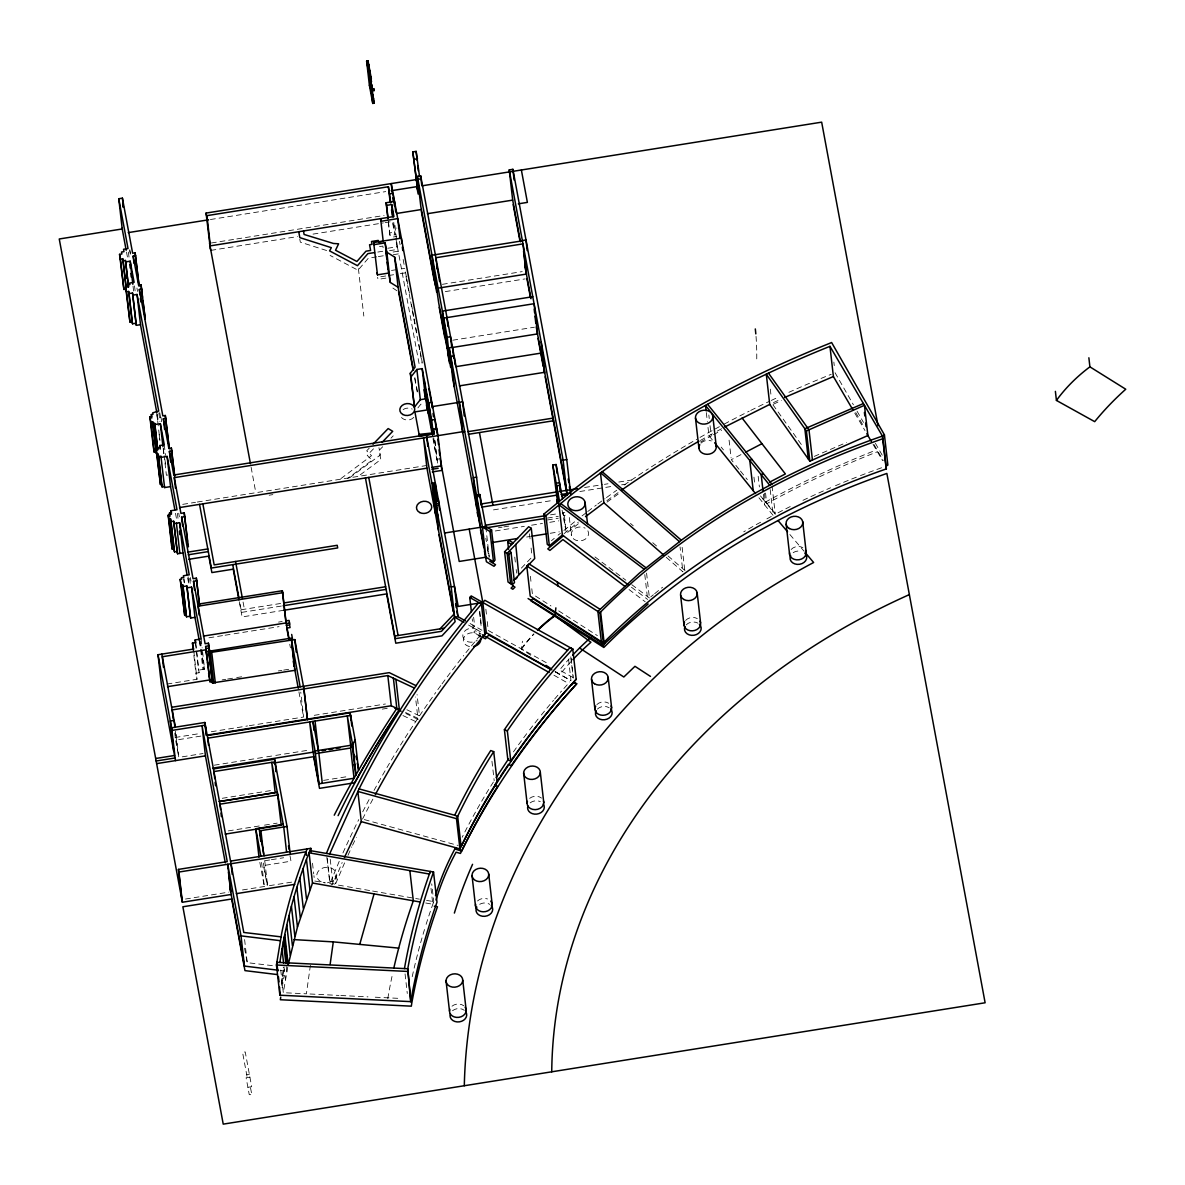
<?xml version="1.0" encoding="UTF-8"?>
<svg xmlns="http://www.w3.org/2000/svg" width="1185" height="1185" viewBox="0 0 1185 1185"><rect width="100%" height="100%" fill="white"/><g stroke="black" fill="none" stroke-linecap="round" stroke-linejoin="round"><path stroke-width="0.75" stroke-dasharray="5 3.75" d="M530.732 655.216L521.548 649.113L522.392 641.203M310.396 965.286L306.397 993.815L285.081 992.778M281.393 985.298L283.319 967.345M287.762 967.108L283.319 992.689L280.475 967.804M281.615 983.017L284.459 967.064M282.134 987.549L284.193 975.418L280.623 974.988M387.791 998.57L389.287 990.127A865.006 689.003 -6.5 0 1 392.679 973.285M425.726 903L432.821 904.244L433.754 901.637L431.725 883.877M339.221 861.347L330.022 883.299L326.779 854.859M331.741 884.928L335.622 875.7L336.17 876.5A9.776 7.791 -6.5 0 1 334.555 884.262M326.867 856.992L329.904 883.654L333.059 884.203L342.169 862.502M335.74 883.58L344.953 862.013M347.99 855.303L351.782 846.919M352.537 845.246L356.404 837.306M493.375 782.026L490.116 787.166A837.469 667.066 -6.5 0 0 462.18 837.247M417.89 407.907L420.823 404.218L424.363 403.655M465.957 652.639L481.925 633.101M563.882 688.5L569.807 681.938M521.37 568.119L532.109 556.935M369.216 448.197L366.683 450.818L371.542 455.692L339.962 479.303M373.512 448.804L367.202 455.336L372.06 460.224L347.649 478.473M382.696 446.745L379.126 450.448L380.815 459.528L357.485 476.874M390.976 438.183L393.227 435.843M551.455 540.745L554.254 538.346M650.728 596.899L653.365 594.751M654.683 593.685L662.563 587.242M558.076 535.176L560.49 533.22M563.912 530.45L577.806 519.208M564.075 533.65L578.354 522.096M578.324 523.74L566.4 533.383L562.09 510.157M668.059 555.958L684.767 570.415L685.715 569.704M349.679 477.762L380.311 454.996L378.948 447.723M606.883 500.662L618.763 492.175M700.379 440.435L715.651 431.992M717.192 431.147L724.835 426.926M760.607 522.244L755.911 524.777A689.877 549.514 -6.5 0 0 743.75 531.784M766.888 518.852L771.583 516.319M740.981 454.625L731.293 459.676L734.744 463.942M773.494 402.604L781.404 398.901M814.273 456.388L846.49 442.509M327.445 882.81L332.185 881.196A9.776 7.791 -6.5 0 0 335.651 871.967L334.466 870.22A9.776 7.791 -6.5 0 0 319.002 870.427A9.776 7.791 -6.5 0 0 322.468 882.351L324.912 882.84M210.397 219.521L385.732 191.6M211.345 242.984L234.985 239.222M236.807 238.94L384.088 215.477M210.886 250.376L297.45 236.6M313.018 234.112L383.348 222.913M385.155 222.632L392.368 221.477L393.687 228.572L396.99 228.053M393.731 222.336L395.153 234.763L390.028 235.578L389.539 232.956L394.664 232.141M393.435 236.956L396.812 236.407M379.496 246.613L382.814 246.08L383.185 248.05M387.747 248.257L397.375 246.732L394.546 221.847M377.822 252.049L384.458 250.998M389.539 250.672L397.864 249.354M393.079 252.02L397.893 251.25L395.983 241.014M376.682 256.849L368.387 258.167L358.003 270.224L330.097 255.427M378.341 256.582L383.318 255.782M393.376 254.686L401.685 253.353M391.509 270.447L398.16 269.395M401.478 268.862L404.796 268.328M380.77 276.772L387.11 275.764M388.695 275.512L393.672 274.713M400.323 273.661L405.314 272.861L407.329 283.719M385.91 278.119L378 279.379L377.6 277.275M442.39 284.326L522.215 271.617M445.279 291.614L525.118 278.905M452.759 340.214L534.405 327.208M167.722 475.037L166.389 475.244L164.167 455.692M440.139 458.758L436.821 459.276L434.391 437.961M182.727 504.351L195.51 502.322M197.347 502.025L427.963 465.29M269.173 495.197L272.831 494.619M584.605 487.494L602.602 484.635M604.409 484.339L608.009 483.776M618.807 482.043L631.412 480.043M579.85 491.508L612.541 486.294M621.621 484.843L625.25 484.265M493.478 509.876L553.143 500.366M550.536 514.853L557.794 513.697M564.771 512.587L562.919 512.883L565.882 528.851L564.06 512.868M547.396 518.067L558.283 516.334M565.26 515.223L563.408 515.519L562.993 511.964M498.455 527.769L502.084 527.192M503.892 526.895L511.15 525.74M547.426 519.963L558.313 518.23M495.315 530.969L524.333 526.347M531.591 525.192L542.478 523.459M549.736 522.304L558.802 520.867M526.644 537.027L530.273 536.45M550.225 533.28L559.29 531.828M241.103 609.771L280.623 603.476M281.334 606.068L241.592 612.393L239.429 600.736M283.659 610.305L242.11 616.926L239.266 601.669M278.564 622.095L282.163 621.518M208.93 637.797L223.328 635.515M225.12 635.219L232.319 634.079M234.112 633.782L279.082 626.628M167.011 684.041L197.006 679.272L195.895 673.258L199.11 672.739L198.621 670.117L204.575 669.169L202.354 649.617M222.217 679.879L225.831 679.301M227.638 679.02L234.882 677.864M236.689 677.583L242.11 676.709M278.282 670.947L281.897 670.369M283.719 670.088L290.947 668.933M175.113 737.5L200.443 733.456M211.3 731.723L247.502 725.961M249.309 725.679L303.597 717.029L300.768 692.158M314.262 715.325L385.406 703.994M200.872 736.092L175.602 740.121L178.802 757.378L175.972 732.508M382.266 709.119L389.569 707.949M182.268 756.83L203.065 753.527M214.307 765.184L264.936 757.126M266.743 756.83L273.987 755.689M275.794 755.393L310.159 749.927M323.594 780.382L348.583 776.412M222.276 798.29L272.609 790.276M228.349 830.892L262.67 825.427M264.477 825.145L271.706 823.99M273.513 823.708L277.127 823.131M269.602 859.984L262.996 861.036L267.617 885.965L241.118 890.172M271.365 859.703L278.386 858.592M280.149 858.31L283.659 857.747M185.482 899.045L228.868 892.127M269.41 885.669L292.68 881.966M246.702 1074.662L249.368 1074.232M249.902 1077.15L246.124 1077.743L249.25 1094.644C253.264 1095.251 248.894 1092.674 251.724 1094.259L250.361 1086.912M247.887 1087.312L251.679 1086.704L245.221 1051.939L242.555 1052.369L247.235 1077.565M310.011 993.993L338.999 995.415M340.821 995.504L367.987 996.852M375.245 997.207L398.812 998.362M244.54 948.193L247.235 962.664L273.824 965.805M280.104 970.456L283.733 970.9M319.713 881.892L314.543 880.988L313.936 875.656M323.149 882.484L325.194 882.84M338.451 885.136L345.65 886.38M347.442 886.691L370.816 890.735M372.623 891.046L419.371 899.148M426.556 900.393L433.754 901.637A865.006 689.003 -6.5 0 0 425.445 926.477M364.299 819.59L458.151 845.468M326.616 250.524L300.338 242.155L299.79 239.237M405.537 712.496L417.905 718.317L415.476 696.987M402.959 715.562L416.883 722.124M406.885 709.756L419.505 715.903L417.076 694.573M405.833 713.518L418.453 719.665M488.294 630.509L548.418 663.867M573.17 677.598L559.572 670.043A310.115 247.013 -6.5 0 1 569.23 658.83M555.306 671.925L570.666 680.442M555.01 671.584L570.992 680.62L568.356 657.512M468.564 625.058L480.917 632.035M553.928 675.213L568.311 683.345M482.725 637.293L473.733 632.212L475.17 630.657L480.977 633.96M470.089 623.532L481.91 630.242M397.049 290.858L390.754 286.637M535.487 596.055L550.966 605.95M558.698 610.897L597.373 635.619M555.247 671.48L559.838 674.532A310.115 263.425 6.1 0 1 572.029 660.549M594.974 556.935L625.873 580.22M631.768 584.664L649.424 597.966M631.457 587.227L647.617 599.447M629.028 589.538L645.203 601.758M630.464 523.414L633.249 525.829M652.742 542.7L656.92 546.315M666.266 557.306L682.901 571.837L680.057 546.952M789.891 534.524L804.126 551.306M479.984 636.463L475.052 633.042A8.769 6.977 -6.5 0 0 463.513 638.567A8.769 6.977 -6.5 0 0 471.275 646.743M721.176 447.1L723.428 449.9M735.885 465.364L739.322 469.645M740.477 471.067L747.35 479.614M712.363 439.931L708.956 435.695L707.534 423.267M758.933 497.789L773.153 515.475L769.909 487.035M772.99 404.826L803.504 447.545M854.77 413.091L864.991 430.57M873.064 444.375L882.469 460.461M835.069 372.742L853.407 404.796M857.066 411.21L863.48 422.438M875.404 443.279L882.736 456.106M855.748 412.543L863.998 426.97M874.086 444.612L883.255 460.639M485.791 538.316L486.413 541.693M487.346 546.715L489.198 556.669L485.954 528.243M487.405 548.744L489.05 557.646M403.152 259.471L404.455 266.566M405.463 271.957L406.47 277.379M406.81 279.186L408.144 286.415M408.484 288.222L409.492 293.658M411.506 304.501L412.513 309.922M412.854 311.729L413.861 317.165M414.187 318.972L415.535 326.201M415.861 328.008L416.868 333.429M418.883 344.287L419.89 349.708M420.231 351.515L421.238 356.937M421.579 358.759L422.245 362.373M399.449 241.31L400.086 244.747M407.655 285.526L410.336 299.998M410.677 301.805L422.097 363.277M393.168 224.039L395.153 234.763M395.79 238.185L419.579 366.343M432.984 438.598L437.65 463.75L434.821 438.865M414.854 377.556L416.187 384.784M416.527 386.577L417.861 393.805M414.691 378.474L417.712 394.724M298.931 691.877L303.597 717.029M289.762 644.225L290.429 647.81M251.116 467.29L255.827 492.708M243.073 602.024L244.406 609.238M289.999 855.807L290.992 861.199L263.514 865.568L267.143 885.151M259.841 862.384L264.314 886.484L261.485 861.613M129.817 249.679L130.469 253.234M136.927 288.029L137.564 291.466M160.908 417.209L161.575 420.823M178.728 513.209L179.394 516.793M129.669 250.657L130.32 254.212M159.738 412.706L161.427 421.742M190.341 577.539L191.007 581.124M157.146 414.38L158.479 421.549M175.499 513.298L176.817 520.408M187.674 578.073L188.667 583.464M199.273 640.581L204.575 669.169M126.514 252.079L127.832 259.189M164.774 459.158L165.752 464.446M833.855 362.077L834.255 365.632M770.309 389.139L770.917 394.472M772.042 485.88L775.286 514.32L760.4 495.819L775.834 514.023L780.722 511.387A689.877 549.514 -6.5 0 1 790.202 506.573M765.54 493.049L766.754 503.714L773.657 499.937A841.75 670.473 -6.5 0 1 877.374 451.752M764.414 493.182L765.421 502.07L772.324 498.292A841.75 670.473 -6.5 0 1 876.041 450.093M763.407 494.219L764.636 504.869M758.178 476.281L759.392 486.946M753.956 477.14L754.564 482.473M729.071 440.124L731.101 457.899M708.837 414.987L709.237 418.542M710.052 425.652L711.059 434.54M706.319 412.602L707.326 421.49M682.145 547.322L684.767 570.415M646.58 573.096L649.217 596.188M644.788 574.562L647.425 597.67M569.318 517.519L571.348 535.294M571.126 658.416L573.155 676.176M570.8 656.831L573.229 678.146M529.488 533.842L530.288 540.952M531.102 548.048L531.709 553.38M530.376 576.31L530.984 581.642M531.798 588.738L532.406 594.07M514.764 557.098L515.371 562.431M516.186 569.541L516.601 573.096M485.865 609.179L486.472 614.511M487.272 621.621L488.087 628.731M479.777 611.43L480.384 616.763M480.592 618.54L481.391 625.65M479.495 611.786L481.317 627.769M491.953 761.185L494.189 780.737M473.63 617.237L474.652 626.124L473.23 627.68L472.208 618.792M433.725 437.769L435.147 450.211M388.413 221.373L390.028 235.578M388.325 222.291L389.539 232.956M430.999 888.261L432.821 904.244M358.418 268.654L363.825 316.084M405.063 973.922L407.284 993.474M330.23 859.318L333.059 884.203M312.514 863.213L313.729 873.878M286.237 966.575L286.844 971.907M284.03 966.797L285.452 979.24M264.788 861.08L267.617 885.965M244.599 939.557L247.235 962.664M201.139 638.952L202.146 647.84M200.517 640.863L201.317 647.973M201.524 649.75L203.746 669.303M199.687 640.996L200.502 648.106M200.695 649.884L202.931 669.436M189.644 578.384L190.444 585.494M188.119 576.814L188.919 583.924M195.673 642.537L199.11 672.739M195.584 643.455L198.621 670.117M193.777 650.832L197.006 679.272M193.866 655.483L195.895 673.258M177.409 513.312L178.224 520.422M183.734 577.332L184.549 584.442M183.853 579.302L184.253 582.857M164.271 444.819L165.485 455.484M163.352 448.582L163.96 453.914M163.189 448.552L163.797 453.87M158.894 412.854L159.916 421.742M156.687 412.202L158.509 428.2M158.716 429.977L159.931 440.642M156.953 414.972L157.753 422.082M159.175 434.525L159.99 441.635M134.527 285.896L135.134 291.229M133.031 286.074L133.638 291.406M128.424 252.109L129.239 259.219M175.321 731.056L177.543 750.609M174.787 733.011L175.395 738.344M582.042 515.905A939.572 748.387 -6.5 0 1 586.308 512.631M587.73 511.535A939.572 748.387 -6.5 0 1 596.322 505.047M597.773 503.981A939.572 748.387 -6.5 0 1 605.017 498.648M606.483 497.582A939.572 748.387 -6.5 0 1 616.763 490.22M624.169 485.05A939.572 748.387 -6.5 0 1 648.313 468.845M651.38 466.875A939.572 748.387 -6.5 0 1 696.81 439.25M700.009 437.413A939.572 748.387 -6.5 0 1 719.413 426.674M724.302 424.037A939.572 748.387 -6.5 0 1 749.157 411.195M750.727 410.41A939.572 748.387 -6.5 0 1 769.672 401.197M771.272 400.441A939.572 748.387 -6.5 0 1 777.641 397.464M788.869 392.324A939.572 748.387 -6.5 0 1 831.218 374.312M802.956 500.337A689.877 549.514 -6.5 0 1 830.567 487.79M835.514 485.687A689.877 549.514 -6.5 0 1 858.799 476.237M860.473 475.585A689.877 549.514 -6.5 0 1 882.455 467.468M756.03 336.407A389.11 163.041 -59.1 0 1 756.726 360.225M587.893 530.836A8.695 6.932 -6.5 0 1 580.443 540.834A8.695 6.932 -6.5 0 1 571.614 532.287A8.695 6.932 -6.5 0 1 585.109 528.14M700.987 443.116A8.71 6.947 -6.5 0 1 711.341 440.924M342.939 852.948A1180.349 940.179 -6.5 0 1 358.759 819.605M362.714 811.799A1180.349 940.179 -6.5 0 1 369.913 798.038M374.03 790.425A1180.349 940.179 -6.5 0 1 407.907 733.426L421.519 712.852A1180.349 940.179 -6.5 0 1 435.739 692.514M437.828 689.64A1180.349 940.179 -6.5 0 1 440.968 685.315M442.02 683.878A1180.349 940.179 -6.5 0 1 463.72 655.438M479.747 637.278A8.769 6.977 -6.5 0 0 480.251 635.471L478.236 630.435L474.533 628.509A8.769 6.977 -6.5 0 0 462.817 634.953A8.769 6.977 -6.5 0 0 473.037 642.048L475.215 641.411A8.769 6.977 -6.5 0 0 477.14 640.344M362.521 819.102A1180.349 940.179 -6.5 0 1 373.66 797.668M513.416 751.897A837.469 667.066 -6.5 0 1 527.547 732.597M529.621 729.856A837.469 667.066 -6.5 0 1 539.175 717.666M541.338 714.985A837.469 667.066 -6.5 0 1 553.528 700.335M554.654 699.002A837.469 667.066 -6.5 0 1 561.512 691.122M521.311 648.832A172.092 137.075 -6.5 0 1 533.754 633.901M412.217 976.677A865.006 689.003 -6.5 0 1 416.128 959.88L418.261 951.496A865.006 689.003 -6.5 0 1 424.926 928.136M791.15 549.47A8.384 6.68 -6.5 0 1 802.852 547.603M685.597 620.436A8.384 6.68 -6.5 0 1 697.298 618.57M596.855 704.571A8.384 6.68 -6.5 0 1 608.631 703.223M529.665 798.335A8.384 6.68 -6.5 0 1 541.486 798.083M477.525 900.97A8.384 6.68 -6.5 0 1 487.509 898.956M452.003 1006.183A8.384 6.68 -6.5 0 1 463.824 1005.798M607.001 502.114A939.572 748.387 -6.5 0 1 618.748 493.715M700.528 441.946A939.572 748.387 -6.5 0 1 711.8 435.636M713.429 434.747A939.572 748.387 -6.5 0 1 721.561 430.318M773.375 404.218A939.572 748.387 -6.5 0 1 781.359 400.515M793.195 552.684A8.384 6.68 -6.5 0 1 801.46 551.366M686.115 624.969A8.384 6.68 -6.5 0 1 697.817 623.103M597.373 709.104A8.384 6.68 -6.5 0 1 609.149 707.756M530.184 802.867A8.384 6.68 -6.5 0 1 540.301 801.593M479.688 904.288A8.384 6.68 -6.5 0 1 489.835 904.377M452.522 1010.716A8.384 6.68 -6.5 0 1 464.342 1010.331M413.787 417.372A7.48 5.955 -6.5 0 1 400.945 416.72M403.167 409.566A7.48 5.955 -6.5 0 1 412.247 409.077M521.548 649.113A172.092 146.17 6.1 0 1 533.976 634.123"/><path stroke-width="1.5" d="M373.912 90.578L373.838 88.594L374.104 90.712M537.679 630.376A172.092 146.17 6.1 0 1 555.024 615.77L555.869 607.861M309.922 850.578L433.532 871.997L436.984 902.215A905.059 720.91 -6.5 0 0 411.195 998.97L410.825 1001.636L279.882 995.207L276.431 965.005L281.6 933.795A694.84 553.469 -6.5 0 1 303.301 858.725L307.122 848.904M279.616 987.209L279.823 995.207L280.238 992.615M330.111 964.501L333.296 941.882L398.723 948.119M410.825 1001.636L407.758 968.752A905.059 720.91 -6.5 0 1 433.532 871.997M280.726 997.074L280.341 999.74L411.343 1006.169L411.713 1003.502A905.059 720.91 -6.5 0 1 437.487 906.747L434.273 906.169M279.867 962.472C285.555 923.367 295.939 884.943 310.811 848.327L230.542 861.11M279.823 995.207L280.252 992.541M404.455 968.589L405.389 963.301A865.006 689.003 -6.5 0 1 412.676 929.662L414.824 921.293A865.006 689.003 -6.5 0 1 430.303 871.434L429.37 874.041L309.063 852.815L312.499 883.018L297.465 926.966L288.207 964.738L284.77 934.521M410.691 1001.636L407.758 968.752L276.772 962.324L277.823 971.211M369.231 73.885L370.046 73.751L369.216 70.019M369.039 70.048L370.979 81.335L369.572 72.996M371.957 90.623L371.423 89.408M372.386 89.319L371.838 88.09M359.736 944.401L374.06 893.875M326.453 853.437L326.571 853.081A1180.349 940.179 -6.5 0 1 404.47 703.223L418.083 682.649A1180.349 940.179 -6.5 0 1 462.505 622.421L478.77 602.558M329.623 853.985L359.085 788.899A1180.349 940.179 -6.5 0 1 481.421 604.054L484.843 600.291L572.74 649.054L576.191 679.272L564.593 692.307A837.469 667.066 -6.5 0 0 511.52 759.985L510.779 761.081L507.861 759.911L504.41 729.708L505.106 728.657A837.469 667.066 -6.5 0 1 558.061 660.919L569.911 647.751L572.74 649.054A837.469 667.066 -6.5 0 0 508.069 729.782L507.343 730.878L510.779 761.081M344.435 857.481L361.292 821.635L357.855 791.432L456.492 818.672L459.928 848.89L461.113 846.579A837.469 667.066 -6.5 0 1 493.078 788.277L497.152 781.848L493.715 751.645L490.738 750.535L486.665 756.948A837.469 667.066 -6.5 0 0 454.699 815.25L359.085 788.899M369.646 73.514L370.15 72.907L370.283 76.773M367.942 65.575L368.668 64.953L367.854 65.071M456.492 818.672L457.662 816.376A837.469 667.066 -6.5 0 1 489.627 758.074L493.715 751.645M334.244 815.191A1369.164 1090.585 -6.5 0 1 354.034 778.249L350.582 748.031L352.271 745.069L315.062 750.994L318.987 783.833L354.034 778.249L359.233 769.095A1369.164 1090.585 -6.5 0 1 392.531 714.896L396.827 708.393L393.39 678.19M356.033 774.709L352.597 744.491L355.159 739.973L350.123 712.792L207.242 735.559M496.159 777.612L508.558 758.874M499.655 777.464L494.708 785.27L497.67 786.381L493.597 792.809A837.469 667.066 -6.5 0 0 461.632 851.111L460.447 853.422L456.077 852.208A348.479 277.571 -6.5 0 0 436.021 900.037M397.345 712.926L393.035 719.428A1369.164 1090.585 -6.5 0 0 359.736 773.627L354.537 782.781L319.506 788.366L313.625 756.697L273.572 763.066M500.618 776.027L508.38 764.444L511.298 765.614L512.038 764.518A837.469 667.066 -6.5 0 1 564.978 696.78L576.71 683.804L573.658 682.116M395.908 679.375L399.345 709.578L395.523 715.266A1088.689 867.168 -6.5 0 0 338.095 815.65M414.439 407.077L410.988 376.874L416.868 369.468L422.171 368.624L425.608 398.841L420.319 399.686L414.439 407.077L410.306 373.216L415.091 367.202L394.649 257.101L386.858 252.242L385.125 242.881L374.045 244.643L373.645 242.54L401.345 238.126L401.952 243.458M576.191 679.272L564.475 692.247A891.564 710.156 -6.5 0 0 461.113 846.579L457.662 816.376L454.699 815.25M571.511 685.152L573.747 682.678L576.71 683.804L565.112 696.839A891.564 710.156 -6.5 0 0 461.632 851.111L455.114 849.023M469.941 598.529L471.23 597.107M375.304 794.617A1180.349 940.179 -6.5 0 1 484.858 634.256L486.265 632.716L482.828 602.513L469.201 529.102M471.393 611.682L469.778 597.477L471.2 595.922L567.556 650.402M465.527 620.955L457.928 616.63L454.61 617.163L441.457 631.324L395.272 638.685L365.439 477.955M440.005 628.85L454.048 614.082M440.139 458.758L459.202 561.453L485.894 557.202L493.478 561.749L490.027 531.532L491.568 529.947L485.761 526.466L444.568 533.028M508.558 549.262L507.743 542.152L509.269 540.553L513.149 542.893M493.478 561.749L495.004 560.149L491.568 529.947M509.224 551.247L511.031 552.403L514.483 582.62L512.305 584.738L508.024 582.013L504.588 551.795L528.673 526.733L531.28 528.303L534.731 558.505L513.757 580.324M531.28 528.303L507.136 553.425L510.572 583.642M515.579 579.213L517.104 577.628M373.008 444.271L388.162 428.57L392.709 431.31L382.192 442.212M512.305 584.738L508.869 554.536L511.031 552.403M604.661 643.796L530.228 596.203L526.792 566L528.954 563.867L600.128 609.371L639.426 573.11L682.279 539.501A689.877 549.514 -6.5 0 1 752.475 494.575L777.286 481.169A689.877 549.514 -6.5 0 1 882.425 436.065L884.425 434.865L831.618 342.524L829.426 343.443A939.572 748.387 -6.5 0 0 574.37 488.99L543.826 514.142L547.263 544.345L549.366 545.9L562.386 535.013L558.95 504.795L644.181 569.23M603.313 642.937L599.877 612.719L600.617 611.993A689.877 549.514 -6.5 0 1 882.914 438.702L882.425 436.065L829.959 346.331C783.759 364.861 738.788 386.414 695.506 411.017A939.572 748.387 -6.5 0 0 621.266 457.721L574.903 491.893L545.915 515.697L549.366 545.9M601.699 644.521L604.054 642.211A689.877 549.514 -6.5 0 1 756.4 527.414L781.211 514.009A689.877 549.514 -6.5 0 1 886.35 468.904L882.914 438.702M600.128 609.371L597.907 611.46L601.343 641.678M648.136 603.98L604.083 644.107L532.909 598.603L530.747 600.736L603.832 647.469L604.572 646.743A689.877 549.514 -6.5 0 1 756.919 531.947L781.73 518.541A689.877 549.514 -6.5 0 1 886.869 473.437L985.12 1002.777L223.224 1124.135L182.875 906.777L231.682 899L244.969 970.619L277.053 974.544M563.438 535.783L547.781 548.877L549.884 550.433L562.905 539.545L624.628 586.205M585.494 516.66L603.891 502.81L600.439 472.593L679.449 541.619M621.74 490.057L624.717 487.939A939.572 748.387 -6.5 0 1 698.943 441.22M763.303 473.511L761.185 474.667L763.007 490.664M745.824 452.092L761.955 443.679M751.927 459.38L749.779 460.491L753.23 490.708M769.583 482.176L785.374 473.941L742.091 418.024M724.835 426.926L769.732 404.411L766.295 374.208L806.407 430.955L809.844 461.172L867.894 435.532L864.443 405.314L806.407 430.955M369.557 69.959L368.816 70.256M371.29 85.927L372.608 90.653M784.633 397.464L833.396 376.534L829.959 346.331M863.406 403.537L804.852 428.748L808.288 458.965M473.556 646.566L475.733 645.929A8.769 6.977 -6.5 0 0 480.755 640.004L480.666 638.182M370.772 85.039L369.394 85.35L366.624 61.087L368.017 60.865L371.379 79.025L370.001 79.247L372.757 103.421L374.134 103.199L370.505 78.136M368.52 66.271L368.402 65.501M369.498 72.552L368.668 64.953M370.52 78.832L370.668 77.499L371.098 81.276M370.357 80.121L370.905 81.321M371.572 90.638L372.534 90.549L371.423 84.105M372.905 97.392L373.453 98.607L372.52 98.755M372.445 98.236L372.668 95.096M278.327 970.234L244.451 966.086L241.014 935.869L227.727 864.265L231.164 894.468L182.357 902.244L59.25 238.985L122.218 228.957L118.767 198.739L122.41 198.162L132.631 253.22L135.12 252.82L139.089 285.926L135.12 252.82M412.824 151.902L417.653 189.526L412.824 151.902L416.142 151.384L419.534 176.565M414.202 159.323L417.52 158.79M436.717 292.265L420.823 206.605L417.372 176.402L420.69 175.869L476.607 477.185L478.844 496.737M387.999 217.818L386.577 205.375L391.717 204.561L393.938 216.514L210.026 245.902L206.086 213.078L421.223 178.802M390.739 202.724L388.399 186.741L206.575 215.7L206.086 213.078M520.422 241.77L512.69 200.117L509.239 169.914L512.883 169.322L566.756 459.587L570.192 489.79L569.526 486.176M128.202 232.615L208.56 219.817M391.213 190.726L416.794 186.652L418.157 194.059M421.904 185.838L821.664 122.159L878.011 425.682M389.717 193.836L393.035 193.303L394.442 205.746M387.925 218.736L386.103 202.753L394.531 201.406L395.746 212.071M123.907 289.436L120.455 259.219L122.781 258.863L126.217 289.066L123.907 289.436L119.552 254.36L121.877 253.99L121.507 252.02L123.995 251.635L123.551 249.265L128.024 248.554L118.767 198.739M396.442 213.507L421.356 209.538M133.979 263.218L133.164 256.108L135.653 255.708M126.173 287.481L123.136 260.833L125.462 260.463L128.558 286.785M125.728 261.9L130.187 261.189L134.112 282.341L129.654 283.052L129.92 284.504L127.432 284.904L127.802 286.874L125.654 287.214L129.95 322.024L132.098 321.683L128.661 291.466L126.514 291.806L129.95 322.024M427.415 213.7L512.69 200.117M210.886 250.376L210.041 247.813M518.334 203.835L527.384 202.383L521.37 169.988M382.296 241.547L378.978 242.081L378.193 240.422L371.512 241.488L372.046 244.347L369.557 244.747L370.609 250.45L365.972 251.19L356.907 261.485L335.533 250.257L338.614 243.799L333.474 243.473L304.115 234.467L303.478 231.016M142.881 300.872L145.281 319.298L141.059 284.889L138.586 285.274L133.164 256.108M139.963 294.813L139.356 289.481L141.845 289.096M374.504 252.583L367.868 253.634L357.485 265.692L329.578 250.894L331.356 247.665L299.82 237.622L298.738 231.771M132.527 293.021L135.964 323.224L132.498 323.786L129.047 293.569L132.527 293.021L136.349 325.327L140.497 324.675L137.045 294.458L132.913 295.124M522.348 240.54L525.992 239.963L527.207 250.613M522.407 240.822L432.007 255.219L435.443 285.437M377.097 272.743L377.482 274.846L388.561 273.083L385.125 242.881M439.324 287.955L526.407 274.076L522.97 243.873L435.873 257.738L436.391 262.27M532.776 296.709L442.375 311.107L445.827 341.31M432.688 261.263L438.672 302.782L450.685 367.498L447.234 337.295L450.552 336.762L451.766 347.427M449.189 347.812L482.443 526.984L485.894 557.202L452.626 378.015L449.189 347.812L452.492 347.279L453.707 357.944M452.24 347.501L537.516 333.918L534.079 303.715L443.679 318.113L447.115 348.316M151.739 418.098L151.339 414.557L152.983 414.291L152.717 412.839L158.701 411.076L137.045 294.458M455.81 366.683L541.086 353.1M156.464 453.825L156.124 451.989L154.302 452.27L153.339 447.145L149.903 416.942L151.724 416.646L151.339 414.557M165.307 415.491L169.277 448.597L165.307 415.491L162.819 415.891L139.356 289.481M164.582 429.444L163.367 418.779L165.841 418.379M154.302 452.27L150.851 422.067L152.672 421.771L160.464 484.576L161.619 484.384L158.183 454.181L157.027 454.359L160.464 484.576M153.013 423.623L154.672 423.356L154.894 424.541L157.724 449.411M154.894 424.541L160.345 423.667L164.271 444.819L159.812 445.53L160.212 449.085M459.365 385.88L544.641 372.297L541.204 342.08M174.728 475.852L171.351 448.078L168.877 448.478L163.367 418.779M432.614 406.544L462.609 401.774L464.239 415.979M170.625 462.031L169.411 451.367L171.884 450.967M167.115 456.418L170.551 486.62L164.596 487.568L164.404 486.517L162.078 486.887L158.642 456.684L160.953 456.314L161.16 457.366L167.115 456.418L177.009 509.757L171.055 510.705L171.455 514.26M433.325 434.228L431.695 420.008L435.014 419.475L436.228 430.14M433.991 434.406L433.384 429.074L436.687 428.54L437.502 435.65M419.09 434.377L431.947 432.999M430.377 434.599L419.46 436.347L414.913 411.906L427.652 409.877L424.215 379.659M159.605 479.969L160.76 479.792M175.499 488.309L174.284 477.644L464.698 431.384M467.868 431.681L553.143 418.098M468.342 434.317L553.632 420.734M179.542 507.565L426.955 468.164L423.519 437.946L431.918 483.184L435.354 513.401M431.858 467.379L441.457 465.853L438.006 435.636L391.228 183.586L392.235 192.474M431.873 469.29L438.169 468.282M169.87 516.675L169.455 513.12L171.44 512.809L171.055 510.705M432.377 471.911L441.975 470.386L440.983 465.053M172.299 549.247L168.848 519.045L170.507 518.778L173.943 548.981L172.299 549.247L171.588 545.441L168.151 515.223L169.796 514.971L169.455 513.12M187.911 544.345L188.385 546.877L184.223 512.853L180.92 513.386L174.284 477.644M182.638 526.081L181.631 517.193L184.934 516.675M173.691 521.237L177.128 551.455L174.491 551.869L171.04 521.667L173.691 521.237L177.557 553.765L182.994 552.906L179.557 522.689L174.121 523.563M566.563 490.368L563.112 460.165L566.756 459.587M431.918 483.184L435.221 482.665L437.25 500.425M433.458 484.117L437.176 501.388L433.458 484.117L438.48 530.213M476.607 477.185L473.304 477.718L476.74 507.921M557.587 502.529L552.803 465.053L556.106 464.52L562.445 498.648M434.806 493.138L434.273 486.28L433.503 486.413L435.606 500.292L436.48 500.159L435.562 492.708M434.702 494.871L435.473 494.752M434.791 495.063L435.887 494.96L436.495 498.218M435.502 497.063L434.702 497.182L435.873 505.788L436.732 505.595L436.347 502.218M436.524 498.426L435.532 498.574L434.095 491.597L434.865 491.479L436.154 498.47M436.51 500.411L435.31 500.455L434.791 496.915L436.08 500.085M485.761 526.466L479.836 494.545L476.518 495.078L479.969 525.281M171.588 545.441L173.247 545.174L172.906 543.337M436.11 503.64L437.087 503.418M435.887 505.536L436.687 505.402M436.761 505.847L436.673 511.165M436.465 511.002L436.11 502.381L436.717 505.654M481.08 503.981L555.706 492.101M559.32 491.523L577.406 488.65M187.822 552.136L207.819 548.951M437.383 514.201L437.858 519.519M481.673 507.136L556.239 495.256M561.068 494.5L570.77 492.945M188.311 554.773L208.308 551.588M561.646 495.774L567.082 494.9L545.159 376.815M188.83 559.305L208.812 556.12L211.878 572.577L233.238 569.17L238.94 599.862M485.243 525.266L545.1 515.727M485.731 527.888L543.767 518.645M184.712 615.37L181.275 585.168L182.757 584.931L186.208 615.133L184.712 615.37L180.194 579.376L181.69 579.139L181.423 577.702L183.734 577.332L183.438 575.747L189.23 574.829L179.557 522.689M199.673 605.668L196.355 578.161L193.036 578.695L181.631 517.193M194.547 590.204L193.525 581.317L196.843 580.783M186.874 585.968L190.311 616.185L186.504 616.792L183.068 586.575L186.874 585.968L190.652 618.037L194.962 617.341L191.526 587.138L187.215 587.819M492.175 542.523L517.578 538.479M532.08 536.168L546.596 533.857M197.776 604.202L282.326 590.737L282.682 592.707L286.133 622.925L203.39 636.093M282.682 592.707L198.147 606.172L199.154 615.059M183.645 609.594L185.127 609.357L184.86 607.905M284.237 602.898L385.643 586.738M283.141 605.772L386.117 589.375M283.659 610.305L386.636 593.907L395.79 643.203L441.975 635.856L455.129 621.695L454.551 618.614M463.913 622.421L454.61 617.163L451.174 586.96L454.477 586.427L457.928 616.63L456.906 611.193M289.244 639.693L285.763 620.955L289.066 620.422L289.807 624.362M286.252 623.577L289.555 623.043M195.584 643.455L195.184 639.9L201.139 638.952L191.526 587.138M286.281 625.487L289.584 624.954L290.073 627.576L286.77 628.109L288.77 638.863M193.259 650.15L192.459 643.04L195.673 642.537L195.184 639.9M209.523 651.158L208.427 643.203L205.109 643.736L193.525 581.317M208.915 645.825L205.597 646.358L210.026 681.819L212.174 681.479L208.723 651.276L206.575 651.617M482.828 602.513L458.195 606.439L426.333 434.791M281.023 936.861L243.784 932.462L204.812 722.48L171.558 727.783L175.484 760.622L161.441 684.93L158.005 654.727L193.57 649.054L192.459 643.04M205.997 648.521L208.486 648.121L210.234 651.039L291.125 638.152L300.16 686.826M291.48 640.122L294.932 670.325L212.441 682.93L208.99 652.713L294.798 639.589L303.952 688.915L307.522 719.799M394.783 636.049L444.405 628.154M167.485 686.678L209.671 679.953L206.234 649.75L162.286 656.742L163.5 667.407M171.677 707.282L389.258 672.636L416.068 685.685M414.469 688.1L387.821 675.568L172.166 709.919L173.173 718.791M206.294 735.233L391.257 705.771L399.345 709.578M155.679 758.489L174.536 755.497M156.139 760.992L174.995 757.985M156.627 763.614L205.435 755.852L201.998 725.635L227.239 861.628L178.431 869.405L181.868 899.622M212.989 768.102L313.107 752.164L309.67 721.946L315.536 753.616L350.582 748.031M322.068 750.727L325.653 750.164M329.237 749.587L332.822 749.024M336.407 748.446L339.991 747.883M213.433 768.932L274.55 759.2L287.037 826.449L290.073 853.111M219.181 801.49L275.172 792.572L271.735 762.355L283.733 826.982L286.563 851.852M219.492 801.549L277.305 792.335L281.23 825.175L225.224 834.107M277.779 794.972L219.98 804.171L220.588 809.503M258.997 857.155L255.753 828.73L283.245 824.345M287.037 826.449L259.559 830.833L260.774 841.498M182.357 902.244L178.92 872.042L305.997 851.793L306.411 855.348M236.304 893.653L294.813 884.336M276.431 965.005L407.373 971.433M294.028 939.616L333.296 941.882M241.014 935.869L280.282 940.683M312.499 883.018L420.408 902.052M361.292 821.635L460.373 849.008M569.778 647.943L572.74 649.054M504.41 729.708L507.343 730.878M394.783 708.141L401.093 711.207M1055.391 391.376L1056.428 400.426L1094.688 421.653A310.115 247.013 -6.5 0 1 1125.75 389.228L1089.904 366.846L1088.867 357.781M550.521 669.273L488.812 635.042L485.376 638.789L482.725 637.293M469.778 597.477L481.421 604.054L484.858 634.256M486.265 632.716L551.81 669.777M549.129 672.502L482.428 634.775M482.443 526.984L490.027 531.532M507.743 542.152L511.624 544.478M518.704 574.355L515.756 544.448M489.716 561.201L495.523 564.682L493.997 566.282L486.413 561.734L484.428 551.099M388.561 273.083L390.309 282.445L398.101 287.303L413.506 370.342M528.066 598.543L603.92 645.914M504.588 551.795L508.869 554.536M526.792 566L599.877 612.719M650.476 676.413L634.953 666.311L623.828 677.005L579.598 648.017M546.048 665.377L550.655 668.429M543.826 514.142L545.915 515.697M555.024 615.77L590.915 642.255A310.115 263.425 6.1 0 0 572.873 659.63M560.638 503.432L645.973 567.763M562.386 535.013L628.509 585.005M601.95 471.511L681.331 540.212M603.891 502.81L663.496 554.876M778.027 520.541L787.521 531.724M805.311 552.699L813.621 562.49A675.954 538.42 -6.5 0 0 661.778 670.517L649.958 681.953A793.091 631.724 -6.5 0 0 464.298 1085.741M707.623 404.322L771.835 484.102M769.717 485.257L705.505 405.492L706.112 410.825M714.629 442.76L755.512 493.538M768.487 373.142L808.985 429.814L812.436 460.032M769.732 404.411L809.844 461.172M368.92 70.078L369.439 74.699M833.396 376.534L852.919 409.906M866.842 433.74L871.331 441.427M373.053 90.341L373.082 90.608M435.014 495.093L435.621 498.367M436.687 509.224L435.606 502.336M886.35 468.904L885.862 466.283L887.861 465.083L884.425 434.865M568.193 478.947L568.859 482.562M569.378 487.094L570.711 494.323M509.239 169.914L563.112 460.165M524.792 265.307L530.984 298.738M536.212 326.912L567.141 493.523M513.194 204.649L519.919 240.866M526.925 278.608L530.524 297.983M538.034 338.451L543.219 366.358M543.871 369.853L544.508 373.334M552.803 465.053L559.483 501.048M556.757 499.789L557.424 503.418M557.306 581.998L558.046 585.983M479.599 433.34L492.96 505.343M436.569 263.781L439.62 281.541M417.372 176.402L447.234 337.295M421.327 211.137L434.302 281.008M439.191 307.315L444.716 337.088M447.634 352.849L449.574 363.321M477.259 512.453L477.91 515.934M480.488 529.813L483.776 547.544M428.866 388.636L432.481 408.114L431.814 402.263L428.511 402.796L432.199 434.317L423.934 389.806M369.083 68.567L370.15 74.729M370.164 75.025L371.527 81.75M370.238 77.543L370.949 81.839L370.298 76.388M368.816 71.367L369.453 74.833M371.394 85.764L371.957 88.845M366.624 61.087L370.001 79.247M372.786 94.83L373.453 98.607M372.786 95.926L374.134 103.199M370.075 85.587L371.038 90.771M422.171 368.624L431.695 420.008M433.384 429.074L434.214 433.532L173.795 475.022L169.411 451.367M369.379 85.261L372.757 103.421M429.177 408.632L425.563 389.169L428.333 413.535M426.422 404.944L427 408.099M386.103 202.753L386.577 205.375M398.604 291.836L412.676 367.646M455.573 603.95L456.24 607.579M451.174 586.96L435.028 499.996L438.346 499.477L439.561 510.142M410.306 373.216L410.988 376.874M426.955 468.164L454.61 617.163M438.998 534.746L453.233 611.475M368.757 477.422L398.101 635.53M355.989 756.104L356.641 759.6M357.292 763.096L358.611 770.176L355.144 739.87M352.597 744.491L347.294 715.947L350.745 746.165M354.122 764.355L354.789 767.999M303.523 686.278L307.389 719.132M291.673 634.449L292.665 639.752M313.107 752.164L318.987 783.833M293.228 661.2L294.235 666.562M294.561 668.355L298.264 688.292M209.538 243.281L250.435 463.661M288.473 845.897L289.14 849.482M235.548 561.483L242.407 598.41M232.734 564.638L238.763 597.136M202.857 503.847L214.174 564.889L337.207 545.293L337.695 547.929L211.36 568.045L199.539 504.38M259.071 828.197L264.181 855.748M255.753 828.73L260.878 856.281M211.537 650.817L215.344 683.004M208.723 651.276L208.99 652.713M212.174 681.479L212.441 682.93M209.671 679.953L210.026 681.819M140.497 324.675L156.805 412.587M170.551 486.62L174.847 509.743M182.994 552.906L187.008 574.473M194.962 617.341L199.273 640.581M122.07 228.172L126.173 250.302M159.812 445.53L160.153 447.367L157.012 447.871L157.324 449.574L156.168 449.767L157.027 454.359M135.964 323.224L136.349 325.327M190.311 616.185L190.652 618.037M122.781 258.863L123.136 260.833M177.128 551.455L177.557 553.765M128.661 291.466L129.047 293.569M170.507 518.778L171.04 521.667M182.757 584.931L183.068 586.575M158.183 454.181L158.642 456.684M180.194 579.376L181.275 585.168M149.903 416.942L150.851 422.067M168.151 515.223L168.848 519.045M119.552 254.36L120.455 259.219M125.654 287.214L126.514 291.806M132.098 321.683L132.498 323.786M173.943 548.981L174.491 551.869M186.208 615.133L186.504 616.792M161.619 484.384L162.078 486.887M205.435 755.852L225.298 862.828M229.668 886.41L230.675 891.846L228.453 872.293M231.164 894.468L244.451 966.086M161.812 654.12L175.365 727.175M158.005 654.727L172.047 730.404L205.301 725.116L206.309 733.989M178.431 869.405L178.92 872.042M882.425 436.065L885.669 464.505M864.413 412.424L864.828 415.979M865.628 423.089L866.042 426.63M802.704 521.652L806.141 551.855M786.159 524.288L789.595 554.491M712.822 416.246A8.71 6.947 -6.5 0 1 700.409 423.593A8.71 6.947 -6.5 0 1 699.224 411.625A8.71 6.947 -6.5 0 1 712.822 416.246L716.258 446.464M695.476 418.053L698.928 448.271M697.135 592.618L700.587 622.821M680.59 595.255L684.041 625.458M600.617 611.993L604.054 642.211M608.172 677.42L611.608 707.638M585.079 502.351L587.508 523.666M591.508 679.331L594.959 709.548M560.772 492.412L559.957 485.302L556.654 485.835L558.683 503.61M560.49 491.568L559.483 482.68L556.165 483.199L558.387 502.751M556.106 464.52L557.113 473.408M534.198 309.137L534.598 312.692M534.998 316.247L535.813 323.357M523.563 251.205L525.844 271.039M512.883 169.322L514.097 179.987M540.345 772.561A8.384 6.68 -6.5 0 1 527.621 778.634A8.384 6.68 -6.5 0 1 527.992 767.021A8.384 6.68 -6.5 0 1 540.345 772.561L543.782 802.763M523.622 772.916L527.073 803.119M479.836 494.545L481.051 505.21M455.114 364.832L454.107 355.959L450.804 356.478L454.24 386.695M459.306 402.293L462.742 432.51M446.982 317.58L448.004 326.467M436.761 265.499L437.161 268.951M420.69 175.869L421.697 184.756M416.142 151.384L417.15 160.271M417.757 165.589L418.364 170.921M488.724 874.1A8.384 6.68 -6.5 0 1 476.711 881.062A8.384 6.68 -6.5 0 1 475.718 869.538A8.384 6.68 -6.5 0 1 488.724 874.1L492.175 904.318M437.902 439.205L438.509 444.538M439.117 449.87L439.724 455.203M433.073 413.328L433.473 416.809M429.237 406.736L432.481 435.162M436.124 500.277L434.88 489.553L434.11 489.686L435.502 500.366M433.947 484.028L435.769 499.996M437.295 512.883L437.68 516.364M435.962 502.218L436.598 508.972M435.265 502.514L435.858 507.728M426.822 437.428L427.829 446.301M416.868 369.468L420.319 399.686M402.367 247.013L402.767 250.568M399.952 238.17L397.73 218.618L381.111 221.269L380.622 218.632L383.259 241.74M472.045 875.7L475.481 905.918M392.842 197.791L393.257 201.346M391.717 204.561L393.124 217.003M391.539 209.819L392.146 215.152M388.399 186.741L390.22 202.724M394.649 257.101L398.101 287.303M371.438 84.239L372.12 90.178M371.409 86.683L371.809 90.49M369.187 69.515L369.75 74.462M368.017 60.865L368.802 67.767M371.009 88.727L371.557 93.556M368.683 71.278L369.098 74.759M369.705 82.358L370.105 85.646M386.799 251.901L390.309 282.445M385.954 251.427L386.754 258.537M387.169 262.092L387.969 269.202M462.757 980.247A8.384 6.68 -6.5 0 1 450.137 986.453A8.384 6.68 -6.5 0 1 450.3 974.855A8.384 6.68 -6.5 0 1 462.757 980.247L466.209 1010.464M373.645 242.54L377.482 274.846M446.034 980.78L449.485 1010.998M387.821 675.568L391.257 705.771M409.862 870.605L413.313 900.807L411.313 906.51A865.006 689.003 -6.5 0 0 393.79 968.234M351.827 726.094L350.612 715.429L207.731 738.181L208.545 745.291M350.123 712.792L350.938 719.902M352.36 743.247L352.967 748.579M353.574 753.912L353.989 757.467M354.789 764.577L355.204 768.117M352.271 745.069L355.722 775.271M322.29 783.3L318.854 753.097L312.973 721.428L313.981 730.301M315.047 721.087L318.484 751.305M294.798 639.589L296.22 652.031M291.732 643.485L294.354 666.577M282.326 590.737L285.763 620.955M310.811 848.327L311.211 851.882M306.471 859.451L309.907 889.654M303.064 868.723L306.5 898.926M299.849 878.026L303.286 908.243M296.842 887.372L300.279 917.59M294.028 896.749L297.465 926.966M276.061 770.724L275.038 761.837L213.922 771.568L214.737 778.678M274.55 759.2L275.157 764.532M275.572 768.087L275.972 771.642M291.406 906.155L294.858 936.372M288.992 915.59L292.443 945.808M206.931 215.64L210.367 245.858M286.785 925.041L290.221 955.258M284.311 936.891L287.348 963.553M283.408 941.69L285.837 963.02M282 949.037L283.615 963.242M278.401 976.544L279.038 981.876M260.893 830.611L263.529 853.718M210.16 652.535L213.7 683.271M208.427 643.203L209.034 648.536M231.031 863.732L232.245 874.397M206.205 651.691L206.62 655.246M207.419 662.356L207.834 665.911M208.634 673.021L209.049 676.561M196.355 578.161L199.391 604.824M227.638 865.183L228.038 868.738M220.988 813.058L221.402 816.613M215.137 782.233L215.552 785.788M184.223 512.853L187.467 541.293M204.812 722.48L206.234 734.922M171.351 448.078L174.595 476.518M193.066 646.299L193.466 649.854M179.439 531.087L179.839 534.642M176.417 523.192L179.853 553.41M160.345 423.667L162.982 446.775M171.692 532.672L172.225 536.287M160.953 456.314L164.596 487.568M141.059 284.889L142.481 297.316M140.378 298.368L140.778 301.923M154.672 423.356L157.709 450.004M158.746 462.017L159.145 465.572M159.96 472.682L160.567 478.014L159.842 472.756M158.627 462.091L159.442 469.201M152.672 421.771L156.331 453.174M130.187 261.189L132.824 284.296M122.41 198.162L123.418 207.049M129.846 264.551L130.246 268.106M130.854 273.424L131.254 276.979M122.692 203.553L123.092 207.108M125.462 260.463L128.498 287.111M126.617 274.727L127.032 278.282M174.921 727.501L174.106 720.391L170.299 720.998L173.751 751.216M755.304 328.941A389.11 163.041 -59.1 0 1 755.808 333.889M715.784 444.701A8.71 6.947 -6.5 0 1 707.134 454.329A8.71 6.947 -6.5 0 1 699.742 444.686M805.548 550.21A8.384 6.68 -6.5 0 1 799.09 559.75A8.384 6.68 -6.5 0 1 789.565 552.758M699.98 621.177A8.384 6.68 -6.5 0 1 692.44 630.835A8.384 6.68 -6.5 0 1 684.53 622.006M611.119 705.949A8.384 6.68 -6.5 0 1 602.943 715.296A8.384 6.68 -6.5 0 1 595.685 706.097M543.559 801.045A8.384 6.68 -6.5 0 1 535.22 809.651A8.384 6.68 -6.5 0 1 527.414 801.386M490.768 901.089A8.384 6.68 -6.5 0 1 485.48 911.606A8.384 6.68 -6.5 0 1 475.629 904.17M465.127 1007.146A8.384 6.68 -6.5 0 1 458.832 1017.337A8.384 6.68 -6.5 0 1 449.796 1009.25M435.502 895.504A348.479 277.571 -6.5 0 1 455.558 847.675M1056.428 400.426A172.092 137.075 -6.5 0 1 1089.904 366.846M551.736 1071.803A655.127 521.83 -6.5 0 1 909.354 594.603M537.457 630.139A172.092 137.075 -6.5 0 1 554.802 615.237M454.373 913.072A601.432 479.066 -6.5 0 1 472.563 864.309M572.607 655.172A310.115 247.013 -6.5 0 1 590.634 637.619M804.941 553.291A8.384 6.68 -6.5 0 1 799.608 564.282A8.384 6.68 -6.5 0 1 790.617 555.572M699.387 624.243A8.384 6.68 -6.5 0 1 694.04 635.249A8.384 6.68 -6.5 0 1 685.048 626.539M610.63 708.971A8.384 6.68 -6.5 0 1 604.557 719.754A8.384 6.68 -6.5 0 1 596.203 710.63M543.293 803.978A8.384 6.68 -6.5 0 1 536.835 814.095A8.384 6.68 -6.5 0 1 527.932 805.918M491.286 905.621A8.384 6.68 -6.5 0 1 484.917 916.301A8.384 6.68 -6.5 0 1 476.829 907.014M465.646 1011.679A8.384 6.68 -6.5 0 1 459.35 1021.855A8.384 6.68 -6.5 0 1 450.315 1013.782M513.179 585.997L511.091 588.16L512.824 589.271L514.986 587.153L513.179 585.997M419.771 512.557A7.643 6.088 -6.5 0 0 431.695 507.521A7.643 6.088 -6.5 0 0 420.823 501.981A7.643 6.088 -6.5 0 0 419.771 512.557M402.826 414.513A7.48 5.955 -6.5 0 0 414.706 409.906A7.48 5.955 -6.5 0 0 404.322 404.174A7.48 5.955 -6.5 0 0 402.826 414.513M571.303 509.506A8.695 6.932 -6.5 0 0 585.109 504.158A8.695 6.932 -6.5 0 0 573.036 497.478A8.695 6.932 -6.5 0 0 571.303 509.506M789.432 528.554A8.384 6.68 -6.5 0 0 802.734 523.4A8.384 6.68 -6.5 0 0 791.106 516.971A8.384 6.68 -6.5 0 0 789.432 528.554M683.878 599.506A8.384 6.68 -6.5 0 0 697.18 594.366A8.384 6.68 -6.5 0 0 685.552 587.938A8.384 6.68 -6.5 0 0 683.878 599.506M594.485 683.745A8.384 6.68 -6.5 0 0 608.083 679.168A8.384 6.68 -6.5 0 0 596.944 672.221A8.384 6.68 -6.5 0 0 594.485 683.745"/></g></svg>
